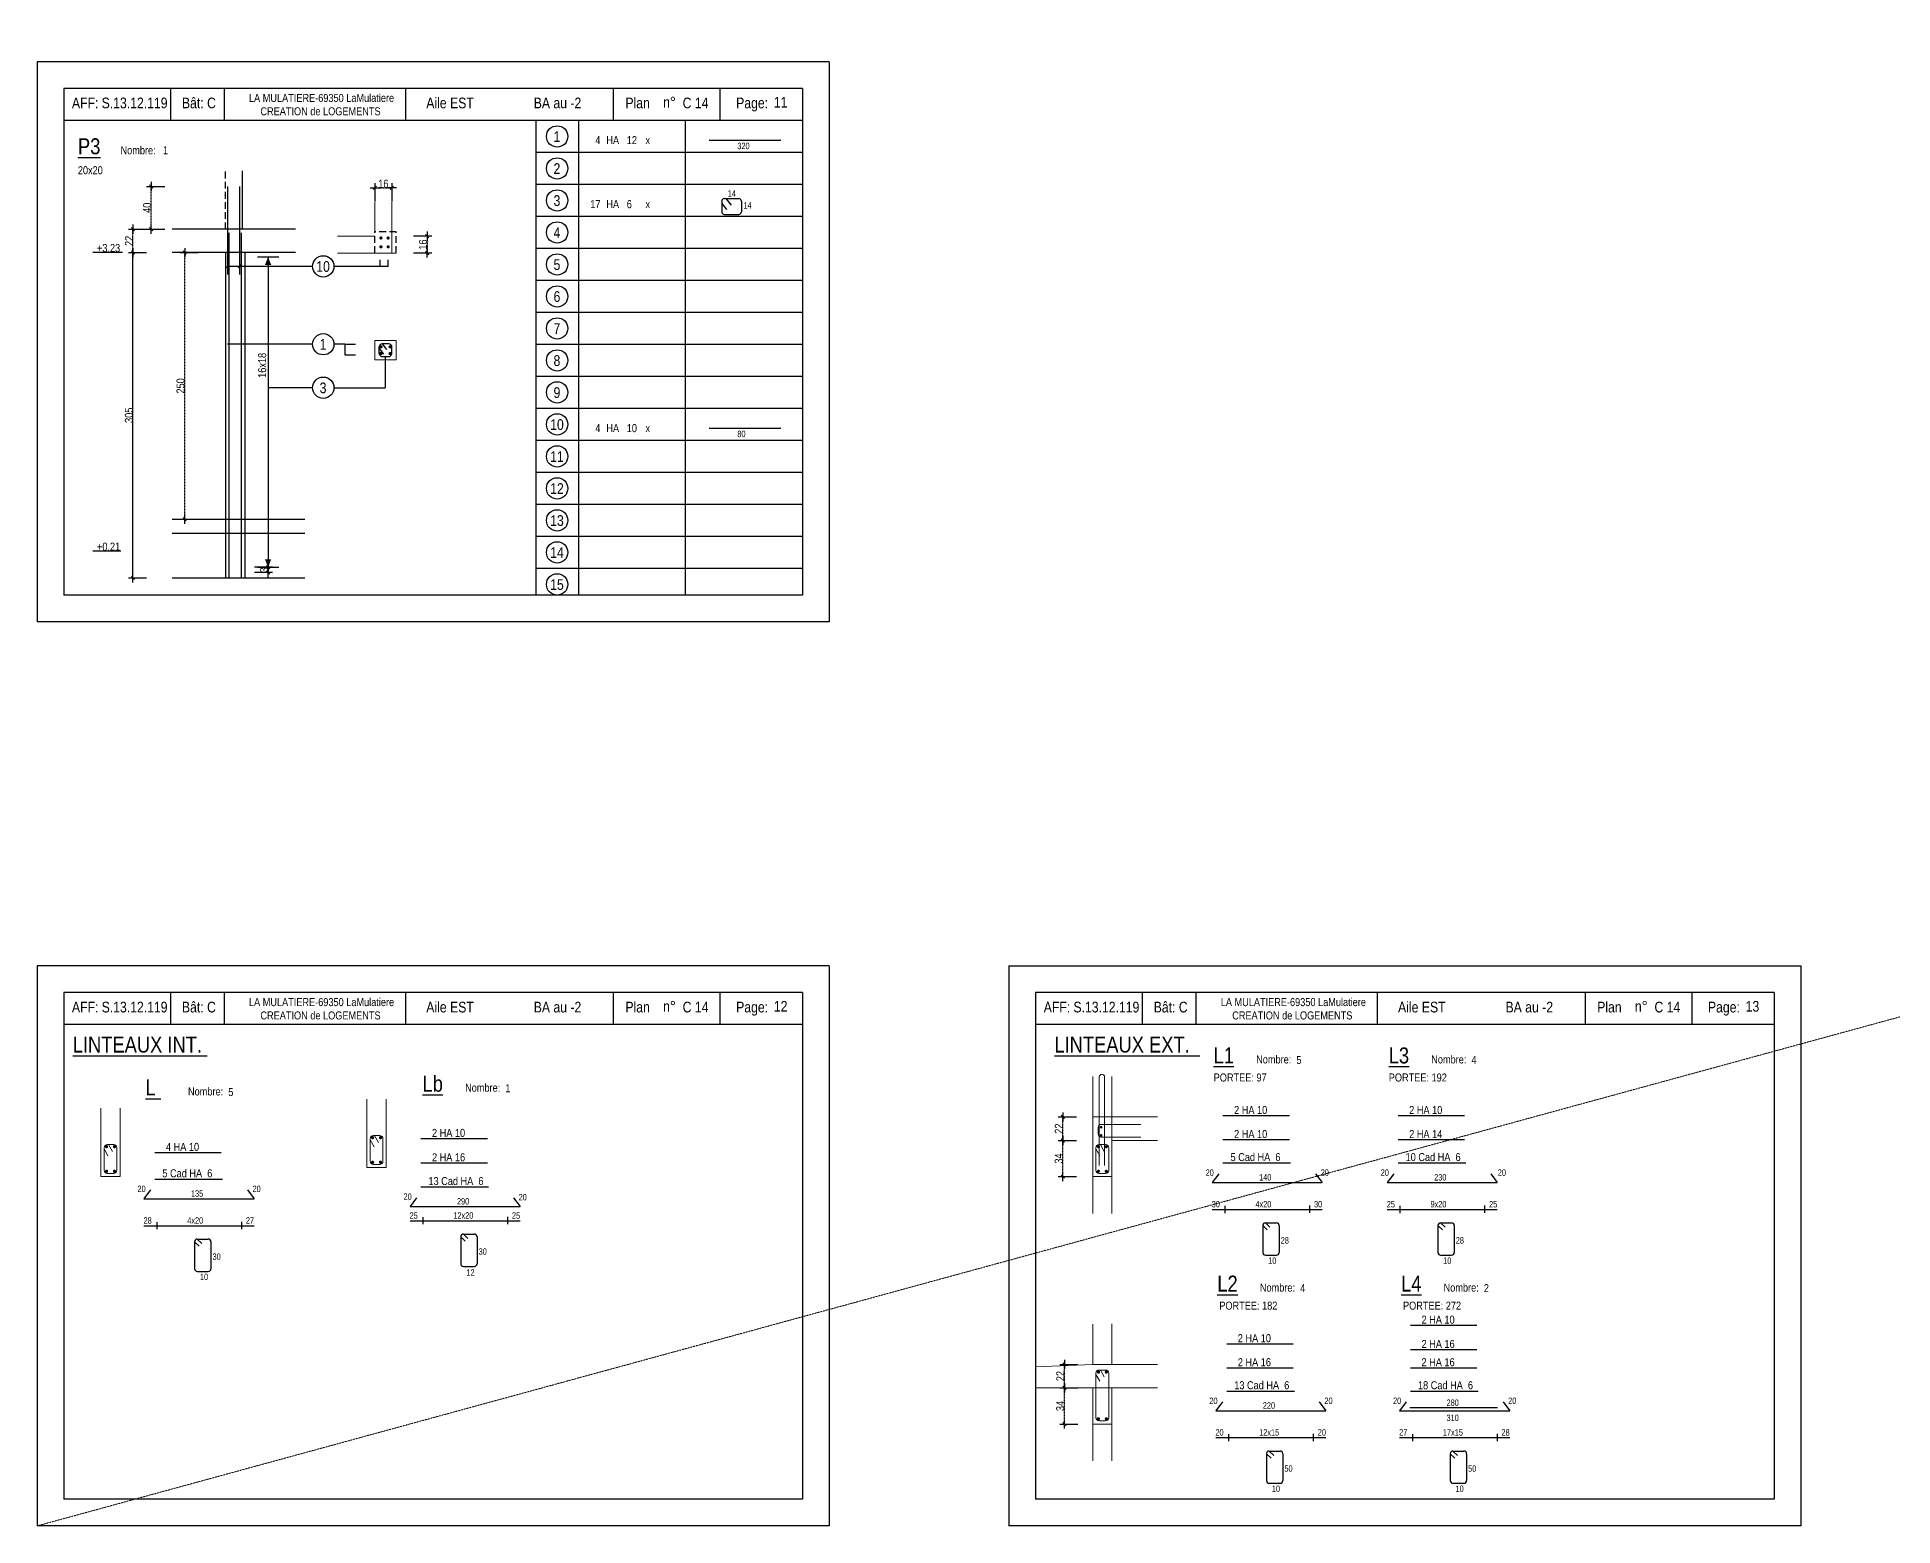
# Model space of a CAD drawing. Header units: metres. Extents: x -9927 to 45032, y -190416 to 12166.
# Drawn here: x 413 to 3892, y -114534 to -111743 of the extents above; entities that cross this region are included whole.
import ezdxf
from ezdxf.enums import TextEntityAlignment as Align

# ---------------------------------------------------------------- set-up
doc = ezdxf.new("R2010")
doc.units = ezdxf.units.M
doc.header["$PDMODE"] = 65
for name, pattern in [('CACHE2', [0.1875, 0.125, -0.0625]), ('CACHEx2', [19.05, 12.7, -6.35]), ('CONTINU', [0]), ('INTERROMPU2', [9.525, 6.35, -3.175])]:
    doc.linetypes.add(name, pattern=pattern)
for name, color, linetype in [('01_cote_gen', 4, 'Continuous'), ('01_fenetres', 171, 'Continuous'), ('01_linteaux', 3, 'Continuous'), ('01_murs_sup', 6, 'INTERROMPU2'), ('01_sem', 42, 'Continuous'), ('01_texte', 230, 'Continuous'), ('AA_COTES', 2, 'Continuous')]:
    doc.layers.add(name, color=color, linetype=linetype)
doc.styles.add('ARIAL NA', font='ARIALN.TTF')
doc.styles.add('STYLE2', font='ARIALN.TTF')
doc.dimstyles.new('JB25', dxfattribs={"dimscale": 0.1, "dimtxt": 150, "dimasz": 17, "dimexe": 0.1, "dimexo": 0.1, "dimgap": 0.09, "dimtad": 1, "dimdec": 1, "dimlfac": 0.5, "dimdsep": 46, "dimtxsty": 'STYLE2', "dimblk1": 'BOND_G', "dimblk2": 'BOND_D', "dimsah": 1, "dimcen": 1.5, "dimdle": 0.01, "dimse1": 1, "dimse2": 1, "dimclrd": 4, "dimclre": 2, "dimclrt": 5, "dimadec": 0, "dimazin": 0, "dimtfac": 2.333333, "dimtdec": 1, "dimtix": 1, "dimtmove": 2, "dimatfit": 3, "dimldrblk": 'BOND_G', "dimfxl": 1, "dimtolj": 1, "dimtzin": 0, "dimarcsym": 0})

# ---------------------------------------------------------------- blocks, each defined once
blk = doc.blocks.new('BOND_G')
at = {"layer": 'AA_COTES', "color": 0}
for p, q in [((5, 0), (-5, 0)), ((1.8, 1.8), (-1.8, -1.8)), ((0, -5), (0, 15))]:
    blk.add_line(p, q, dxfattribs=at)
blk = doc.blocks.new('BOND_D')
at = {"layer": 'AA_COTES', "color": 0}
for p, q in [((5, 0), (-5, 0)), ((-1.8, -1.8), (1.8, 1.8)), ((0, 5), (0, -15))]:
    blk.add_line(p, q, dxfattribs=at)
blk = doc.blocks.new('*D940')
at = {"layer": '01_cote_gen', "color": 4, "linetype": 'Continuous', "lineweight": -2, "transparency": 16777216}
blk.add_line((593, -112755.1), (593, -112148.5), dxfattribs=at)
at = {"layer": 'DEFPOINTS', "color": 0, "linetype": 'Continuous', "lineweight": 0, "transparency": 16777216}
for p in [(593, -112146.8), (732.3, -112146.8), (858.5, -112756.8)]:
    blk.add_point(p, dxfattribs=at)
at = {"layer": '01_cote_gen', "color": 4, "linetype": 'Continuous', "lineweight": -2, "transparency": 16777216, "xscale": 1.7, "yscale": 1.7, "zscale": 1.7}
for name, p, rotation in [('BOND_D', (593, -112146.8), 90), ('BOND_G', (593, -112756.8), 270)]:
    blk.add_blockref(name, p, dxfattribs=dict(at, rotation=rotation))
at = {"layer": '01_cote_gen', "color": 5, "linetype": 'Continuous', "lineweight": 0, "transparency": 16777216, "insert": (585.4, -112451.8), "char_height": 15, "attachment_point": 5, "rotation": 90, "style": 'STYLE2'}
blk.add_mtext('\\A1;305', dxfattribs=at)
blk = doc.blocks.new('*D941')
at = {"layer": '01_cote_gen', "color": 4, "linetype": 'Continuous', "lineweight": -2, "transparency": 16777216}
blk.add_line((846.3, -112738.5), (846.3, -112745.1), dxfattribs=at)
at = {"layer": 'DEFPOINTS', "color": 0, "linetype": 'Continuous', "lineweight": 0, "transparency": 16777216}
for p in [(796.4, -112746.8), (839.5, -112736.8), (846.3, -112746.8)]:
    blk.add_point(p, dxfattribs=at)
at = {"layer": '01_cote_gen', "color": 4, "linetype": 'Continuous', "lineweight": -2, "transparency": 16777216, "xscale": 1.7, "yscale": 1.7, "zscale": 1.7}
for name, p, rotation in [('BOND_G', (846.3, -112736.8), 90), ('BOND_D', (846.3, -112746.8), 270)]:
    blk.add_blockref(name, p, dxfattribs=dict(at, rotation=rotation))
at = {"layer": '01_cote_gen', "color": 5, "linetype": 'Continuous', "lineweight": 0, "transparency": 16777216, "insert": (838.6, -112741.8), "char_height": 15, "attachment_point": 5, "rotation": 90, "style": 'STYLE2'}
blk.add_mtext('\\A1;3', dxfattribs=at)
blk = doc.blocks.new('*D942')
at = {"layer": '01_cote_gen', "color": 4, "linetype": 'CACHE2', "lineweight": -2, "transparency": 16777216}
blk.add_line((689.9, -112645.1), (689.9, -112148.5), dxfattribs=at)
at = {"layer": 'DEFPOINTS', "color": 0, "linetype": 'CACHE2', "lineweight": 0, "transparency": 16777216}
for p in [(689.9, -112146.8), (706.1, -112146.8), (706.1, -112646.8)]:
    blk.add_point(p, dxfattribs=at)
at = {"layer": '01_cote_gen', "color": 4, "linetype": 'CACHE2', "lineweight": -2, "transparency": 16777216, "xscale": 1.7, "yscale": 1.7, "zscale": 1.7}
for name, p, rotation in [('BOND_D', (689.9, -112146.8), 90), ('BOND_G', (689.9, -112646.8), 270)]:
    blk.add_blockref(name, p, dxfattribs=dict(at, rotation=rotation))
at = {"layer": '01_cote_gen', "color": 5, "linetype": 'CACHE2', "lineweight": 0, "transparency": 16777216, "insert": (682.2, -112396.8), "char_height": 15, "attachment_point": 5, "rotation": 90, "style": 'STYLE2'}
blk.add_mtext('\\A1;250', dxfattribs=at)
blk = doc.blocks.new('*D943')
at = {"layer": '01_cote_gen', "color": 4, "linetype": 'CACHE2', "lineweight": -2, "transparency": 16777216}
blk.add_line((593, -112145.1), (593, -112104.5), dxfattribs=at)
at = {"layer": 'DEFPOINTS', "color": 0, "linetype": 'CACHE2', "lineweight": 0, "transparency": 16777216}
for p in [(593, -112102.8), (746.7, -112102.8), (746.7, -112146.8)]:
    blk.add_point(p, dxfattribs=at)
at = {"layer": '01_cote_gen', "color": 4, "linetype": 'CACHE2', "lineweight": -2, "transparency": 16777216, "xscale": 1.7, "yscale": 1.7, "zscale": 1.7}
for name, p, rotation in [('BOND_D', (593, -112102.8), 90), ('BOND_G', (593, -112146.8), 270)]:
    blk.add_blockref(name, p, dxfattribs=dict(at, rotation=rotation))
at = {"layer": '01_cote_gen', "color": 5, "linetype": 'CACHE2', "lineweight": 0, "transparency": 16777216, "insert": (585.5, -112124.8), "char_height": 15, "attachment_point": 5, "rotation": 90, "style": 'STYLE2'}
blk.add_mtext('\\A1;22', dxfattribs=at)
blk = doc.blocks.new('*D944')
at = {"layer": '01_cote_gen', "color": 4, "linetype": 'CACHE2', "lineweight": -2, "transparency": 16777216}
blk.add_line((627.1, -112101.1), (627.1, -112024.4), dxfattribs=at)
at = {"layer": 'DEFPOINTS', "color": 0, "linetype": 'CACHE2', "lineweight": 0, "transparency": 16777216}
for p in [(627.1, -112022.7), (769.9, -112022.7), (738.3, -112102.8)]:
    blk.add_point(p, dxfattribs=at)
at = {"layer": '01_cote_gen', "color": 4, "linetype": 'CACHE2', "lineweight": -2, "transparency": 16777216, "xscale": 1.7, "yscale": 1.7, "zscale": 1.7}
for name, p, rotation in [('BOND_D', (627.1, -112022.7), 90), ('BOND_G', (627.1, -112102.8), 270)]:
    blk.add_blockref(name, p, dxfattribs=dict(at, rotation=rotation))
at = {"layer": '01_cote_gen', "color": 5, "linetype": 'CACHE2', "lineweight": 0, "transparency": 16777216, "insert": (619.4, -112062.7), "char_height": 15, "attachment_point": 5, "rotation": 90, "style": 'STYLE2'}
blk.add_mtext('\\A1;40', dxfattribs=at)
blk = doc.blocks.new('*D945')
at = {"layer": '01_cote_gen', "color": 4, "linetype": 'CACHE2', "lineweight": -2, "transparency": 16777216}
blk.add_line((1048.1, -112025.3), (1076.7, -112025.3), dxfattribs=at)
at = {"layer": 'DEFPOINTS', "color": 0, "linetype": 'CACHE2', "lineweight": 0, "transparency": 16777216}
for p in [(1078.4, -112025.3), (1046.4, -112052.3), (1078.4, -112052.3)]:
    blk.add_point(p, dxfattribs=at)
at = {"layer": '01_cote_gen', "color": 4, "linetype": 'CACHE2', "lineweight": -2, "transparency": 16777216, "xscale": 1.7, "yscale": 1.7, "zscale": 1.7, "rotation": 180}
blk.add_blockref('BOND_G', (1046.4, -112025.3), dxfattribs=at)
at = {"layer": '01_cote_gen', "color": 4, "linetype": 'CACHE2', "lineweight": -2, "transparency": 16777216, "xscale": 1.7, "yscale": 1.7, "zscale": 1.7}
blk.add_blockref('BOND_D', (1078.4, -112025.3), dxfattribs=at)
at = {"layer": '01_cote_gen', "color": 5, "linetype": 'CACHE2', "lineweight": 0, "transparency": 16777216, "insert": (1062.4, -112017.7), "char_height": 15, "attachment_point": 5, "style": 'STYLE2'}
blk.add_mtext('\\A1;16', dxfattribs=at)
blk = doc.blocks.new('*D946')
at = {"layer": '01_cote_gen', "color": 4, "linetype": 'CACHE2', "lineweight": -2, "transparency": 16777216}
blk.add_line((1144.5, -112117.4), (1144.5, -112146), dxfattribs=at)
at = {"layer": 'DEFPOINTS', "color": 0, "linetype": 'CACHE2', "lineweight": 0, "transparency": 16777216}
for p in [(1046.4, -112115.7), (1046.4, -112147.7), (1144.5, -112147.7)]:
    blk.add_point(p, dxfattribs=at)
at = {"layer": '01_cote_gen', "color": 4, "linetype": 'CACHE2', "lineweight": -2, "transparency": 16777216, "xscale": 1.7, "yscale": 1.7, "zscale": 1.7}
for name, p, rotation in [('BOND_G', (1144.5, -112115.7), 90), ('BOND_D', (1144.5, -112147.7), 270)]:
    blk.add_blockref(name, p, dxfattribs=dict(at, rotation=rotation))
at = {"layer": '01_cote_gen', "color": 5, "linetype": 'CACHE2', "lineweight": 0, "transparency": 16777216, "insert": (1136.8, -112131.7), "char_height": 15, "attachment_point": 5, "rotation": 90, "style": 'STYLE2'}
blk.add_mtext('\\A1;16', dxfattribs=at)
blk = doc.blocks.new('*D959')
at = {"layer": '01_cote_gen', "color": 4, "linetype": 'CACHE2', "lineweight": -2, "transparency": 16777216}
blk.add_line((2336.3, -113877.8), (2336.3, -113813.2), dxfattribs=at)
at = {"layer": 'DEFPOINTS', "color": 0, "linetype": 'CACHE2', "lineweight": 0, "transparency": 16777216}
for p in [(2336.3, -113811.5), (2428.4, -113811.5), (2428.4, -113879.5)]:
    blk.add_point(p, dxfattribs=at)
at = {"layer": '01_cote_gen', "color": 4, "linetype": 'CACHE2', "lineweight": -2, "transparency": 16777216, "xscale": 1.7, "yscale": 1.7, "zscale": 1.7}
for name, p, rotation in [('BOND_D', (2336.3, -113811.5), 90), ('BOND_G', (2336.3, -113879.5), 270)]:
    blk.add_blockref(name, p, dxfattribs=dict(at, rotation=rotation))
at = {"layer": '01_cote_gen', "color": 5, "linetype": 'CACHE2', "lineweight": 0, "transparency": 16777216, "insert": (2328.6, -113845.5), "char_height": 15, "attachment_point": 5, "rotation": 90, "style": 'STYLE2'}
blk.add_mtext('\\A1;34', dxfattribs=at)
blk = doc.blocks.new('*D960')
at = {"layer": '01_cote_gen', "color": 4, "linetype": 'CACHE2', "lineweight": -2, "transparency": 16777216}
blk.add_line((2336.3, -113809.8), (2336.3, -113769.2), dxfattribs=at)
at = {"layer": 'DEFPOINTS', "color": 0, "linetype": 'CACHE2', "lineweight": 0, "transparency": 16777216}
for p in [(2336.3, -113767.5), (2392.4, -113767.5), (2361.8, -113811.5)]:
    blk.add_point(p, dxfattribs=at)
at = {"layer": '01_cote_gen', "color": 4, "linetype": 'CACHE2', "lineweight": -2, "transparency": 16777216, "xscale": 1.7, "yscale": 1.7, "zscale": 1.7}
for name, p, rotation in [('BOND_D', (2336.3, -113767.5), 90), ('BOND_G', (2336.3, -113811.5), 270)]:
    blk.add_blockref(name, p, dxfattribs=dict(at, rotation=rotation))
at = {"layer": '01_cote_gen', "color": 5, "linetype": 'CACHE2', "lineweight": 0, "transparency": 16777216, "insert": (2328.7, -113789.5), "char_height": 15, "attachment_point": 5, "rotation": 90, "style": 'STYLE2'}
blk.add_mtext('\\A1;22', dxfattribs=at)
blk = doc.blocks.new('*D961')
at = {"layer": '01_cote_gen', "color": 4, "linetype": 'CACHE2', "lineweight": -2, "transparency": 16777216}
blk.add_line((2339.2, -114341.8), (2339.2, -114277.2), dxfattribs=at)
at = {"layer": 'DEFPOINTS', "color": 0, "linetype": 'CACHE2', "lineweight": 0, "transparency": 16777216}
for p in [(2339.2, -114275.5), (2392.4, -114275.5), (2392.4, -114343.5)]:
    blk.add_point(p, dxfattribs=at)
at = {"layer": '01_cote_gen', "color": 4, "linetype": 'CACHE2', "lineweight": -2, "transparency": 16777216, "xscale": 1.7, "yscale": 1.7, "zscale": 1.7}
for name, p, rotation in [('BOND_D', (2339.2, -114275.5), 90), ('BOND_G', (2339.2, -114343.5), 270)]:
    blk.add_blockref(name, p, dxfattribs=dict(at, rotation=rotation))
at = {"layer": '01_cote_gen', "color": 5, "linetype": 'CACHE2', "lineweight": 0, "transparency": 16777216, "insert": (2331.5, -114309.5), "char_height": 15, "attachment_point": 5, "rotation": 90, "style": 'STYLE2'}
blk.add_mtext('\\A1;34', dxfattribs=at)
blk = doc.blocks.new('*D962')
at = {"layer": '01_cote_gen', "color": 4, "linetype": 'CACHE2', "lineweight": -2, "transparency": 16777216}
blk.add_line((2339.2, -114273.8), (2339.2, -114233.2), dxfattribs=at)
at = {"layer": 'DEFPOINTS', "color": 0, "linetype": 'CACHE2', "lineweight": 0, "transparency": 16777216}
for p in [(2339.2, -114231.5), (2392.4, -114231.5), (2364.7, -114275.5)]:
    blk.add_point(p, dxfattribs=at)
at = {"layer": '01_cote_gen', "color": 4, "linetype": 'CACHE2', "lineweight": -2, "transparency": 16777216, "xscale": 1.7, "yscale": 1.7, "zscale": 1.7}
for name, p, rotation in [('BOND_D', (2339.2, -114231.5), 90), ('BOND_G', (2339.2, -114275.5), 270)]:
    blk.add_blockref(name, p, dxfattribs=dict(at, rotation=rotation))
at = {"layer": '01_cote_gen', "color": 5, "linetype": 'CACHE2', "lineweight": 0, "transparency": 16777216, "insert": (2331.6, -114253.5), "char_height": 15, "attachment_point": 5, "rotation": 90, "style": 'STYLE2'}
blk.add_mtext('\\A1;22', dxfattribs=at)

msp = doc.modelspace()

# ---------------------------------------------------------------- linework, layer by layer
at = {"layer": '01_cote_gen', "linetype": 'CACHE2', "lineweight": 0}
msp.add_line((413.24, -114534.42), (17363.39, -109901.89), dxfattribs=at)
at = {"layer": '01_fenetres', "ltscale": 30}
for p, q in [((463.24, -111839), (463.24, -112789)), ((463.24, -111839), (463.24, -112789)), ((463.24, -111839), (463.24, -112789)), ((1848.24, -111839), (463.24, -111839)), ((663.24, -111839), (663.24, -111899)), ((763.74, -111839), (763.74, -111899)), ((1103.92, -111839), (1103.92, -111899)), ((1494.11, -111899), (1494.11, -111839)), ((1694.11, -111899), (1694.11, -111839)), ((1848.24, -111839), (1848.24, -112789)), ((1848.24, -111899), (463.24, -111899)), ((1848.24, -112789), (463.24, -112789)), ((463.24, -113534.42), (463.24, -114484.42)), ((463.24, -113534.42), (463.24, -114484.42)), ((463.24, -113534.42), (463.24, -114484.42)), ((1848.24, -113534.42), (463.24, -113534.42)), ((663.24, -113534.42), (663.24, -113594.42)), ((763.74, -113534.42), (763.74, -113594.42)), ((1103.92, -113534.42), (1103.92, -113594.42)), ((1494.11, -113594.42), (1494.11, -113534.42)), ((1694.11, -113594.42), (1694.11, -113534.42)), ((1848.24, -113534.42), (1848.24, -114484.42)), ((2285.18, -113534.42), (2285.18, -114484.42)), ((2285.18, -113534.42), (2285.18, -114484.42)), ((2285.18, -113534.42), (2285.18, -114484.42)), ((3670.18, -113534.42), (2285.18, -113534.42)), ((2485.18, -113534.42), (2485.18, -113594.42)), ((2585.68, -113534.42), (2585.68, -113594.42)), ((2925.85, -113534.42), (2925.85, -113594.42)), ((3316.05, -113594.42), (3316.05, -113534.42)), ((3516.05, -113594.42), (3516.05, -113534.42)), ((3670.18, -113534.42), (3670.18, -114484.42)), ((1848.24, -113594.42), (463.24, -113594.42)), ((3670.18, -113594.42), (2285.18, -113594.42)), ((1848.24, -114484.42), (463.24, -114484.42)), ((3670.18, -114484.42), (2285.18, -114484.42))]:
    msp.add_line(p, q, dxfattribs=at)
at = {"layer": '01_linteaux', "linetype": 'Continuous'}
for p, q in [((1673.02, -111936.23), (1807.33, -111936.23)), ((1696.69, -112050.53), (1696.69, -112070.14)), ((1696.69, -112054.67), (1705.88, -112066)), ((1701.69, -112045.53), (1728.59, -112045.53)), ((1704.38, -112045.53), (1714.36, -112057.84)), ((1733.59, -112050.53), (1733.59, -112070.14)), ((1701.69, -112075.14), (1728.59, -112075.14)), ((1673.02, -112476.23), (1807.33, -112476.23)), ((2616.17, -113941.11), (2822.63, -113941.11)), ((2640.18, -113934.4), (2640.18, -113947.82)), ((2798.92, -113933.75), (2798.92, -113947.69)), ((2944.38, -113941.11), (3150.84, -113941.11)), ((2968.39, -113934.4), (2968.39, -113947.82)), ((3127.13, -113933.75), (3127.13, -113947.69)), ((613.55, -113971.54), (820.01, -113971.54)), ((637.56, -113964.83), (637.56, -113978.24)), ((796.3, -113964.17), (796.3, -113978.12)), ((1112.37, -113962.19), (1318.83, -113962.19)), ((1136.37, -113955.48), (1136.37, -113968.9)), ((1295.11, -113954.83), (1295.11, -113968.77)), ((2711.24, -113971.16), (2711.24, -114021.69)), ((2711.24, -113971.16), (2719.65, -113979.48)), ((2716.24, -113966.16), (2736.86, -113966.16)), ((2716.24, -113966.16), (2724.65, -113974.48)), ((2741.86, -113971.16), (2741.86, -114021.69)), ((3039.45, -113971.16), (3039.45, -114021.69)), ((3039.45, -113971.16), (3047.85, -113979.48)), ((3044.45, -113966.16), (3065.07, -113966.16)), ((3044.45, -113966.16), (3052.85, -113974.48)), ((3070.07, -113971.16), (3070.07, -114021.69)), ((708.62, -114001.58), (708.62, -114052.11)), ((708.62, -114001.58), (717.02, -114009.91)), ((713.62, -113996.58), (734.24, -113996.58)), ((713.62, -113996.58), (722.02, -114004.91)), ((739.24, -114001.58), (739.24, -114052.11)), ((1207.44, -113992.24), (1207.44, -114042.77)), ((1207.44, -113992.24), (1215.84, -114000.56)), ((1212.44, -113987.24), (1233.06, -113987.24)), ((1212.44, -113987.24), (1220.84, -113995.56)), ((1238.06, -113992.24), (1238.06, -114042.77)), ((1212.44, -114047.77), (1233.06, -114047.77)), ((1238.06, -114040.73), (1238.06, -114042.77)), ((2716.24, -114026.69), (2736.86, -114026.69)), ((2741.86, -114019.65), (2741.86, -114021.69)), ((3044.45, -114026.69), (3065.07, -114026.69)), ((3070.07, -114019.65), (3070.07, -114021.69)), ((713.62, -114057.11), (734.24, -114057.11)), ((739.24, -114050.08), (739.24, -114052.11)), ((2647.14, -114362.25), (2647.14, -114375.66)), ((2805.88, -114361.6), (2805.88, -114375.54)), ((2991.58, -114362.25), (2991.58, -114375.66)), ((3150.32, -114361.6), (3150.32, -114375.54)), ((2623.13, -114368.96), (2829.59, -114368.96)), ((2723.2, -114394.01), (2743.82, -114394.01)), ((2723.2, -114394.01), (2731.6, -114402.33)), ((2967.57, -114368.96), (3174.03, -114368.96)), ((3067.64, -114394.01), (3088.27, -114394.01)), ((3067.64, -114394.01), (3076.05, -114402.33)), ((2718.2, -114399.01), (2718.2, -114449.53)), ((2718.2, -114399.01), (2726.6, -114407.33)), ((2748.82, -114399.01), (2748.82, -114449.53)), ((3062.64, -114399.01), (3062.64, -114449.53)), ((3062.64, -114399.01), (3071.05, -114407.33)), ((3093.27, -114399.01), (3093.27, -114449.53)), ((2723.2, -114454.53), (2743.82, -114454.53)), ((2748.82, -114447.5), (2748.82, -114449.53)), ((3067.64, -114454.53), (3088.27, -114454.53)), ((3093.27, -114447.5), (3093.27, -114449.53))]:
    msp.add_line(p, q, dxfattribs=at)
at = {"layer": '01_linteaux', "linetype": 'CACHEx2'}
for p, q in [((766.39, -112102.78), (766.39, -111993.24)), ((1086.43, -112107.66), (1046.43, -112107.66)), ((1046.43, -112147.66), (1046.43, -112107.66)), ((1086.43, -112107.66), (1046.43, -112107.66)), ((1086.43, -112147.66), (1086.43, -112107.66))]:
    msp.add_line(p, q, dxfattribs=at)
at = {"layer": '01_linteaux'}
for p, q in [((798.39, -112102.78), (798.39, -111993.24)), ((769.9, -112022.69), (769.9, -112188)), ((792.81, -112022.69), (792.81, -112188)), ((772.83, -112109.45), (772.83, -112756.78)), ((795.77, -112109.45), (795.77, -112756.78)), ((766.39, -112146.78), (766.39, -112756.78)), ((802.39, -112146.78), (802.39, -112756.78)), ((666.14, -112646.78), (915.12, -112646.78)), ((666.14, -112672.78), (915.12, -112672.78)), ((666.14, -112756.78), (915.12, -112756.78))]:
    msp.add_line(p, q, dxfattribs=at)
at = {"layer": '01_linteaux', "linetype": 'ByBlock', "lineweight": 18}
for p, q in [((2392.4, -113691.96), (2392.4, -113948.59)), ((2428.4, -113691.44), (2428.4, -113948.59)), ((1031.63, -113734.44), (1031.63, -113862.51)), ((1067.63, -113733.93), (1067.63, -113862.51)), ((532.81, -113751.35), (532.81, -113879.42)), ((568.81, -113750.83), (568.81, -113879.42)), ((2392.4, -113767.47), (2513.47, -113767.47)), ((1043.63, -113802.51), (1055.63, -113802.51)), ((1046.02, -113802.51), (1053.25, -113815.49)), ((538.81, -113825.42), (538.81, -113867.42)), ((538.81, -113827.58), (546.05, -113840.57)), ((544.81, -113819.42), (556.81, -113819.42)), ((547.21, -113819.42), (554.44, -113832.4)), ((562.81, -113825.42), (562.81, -113867.42)), ((1037.63, -113808.51), (1037.63, -113850.51)), ((1037.63, -113810.67), (1044.86, -113823.66)), ((1061.63, -113808.51), (1061.63, -113850.51)), ((2398.4, -113825.47), (2398.4, -113867.47)), ((2398.4, -113827.64), (2405.63, -113840.62)), ((2404.4, -113819.47), (2416.4, -113819.47)), ((2406.79, -113819.47), (2414.02, -113832.46)), ((2422.4, -113825.47), (2422.4, -113867.47)), ((2428.4, -113811.47), (2513.47, -113811.47)), ((544.81, -113873.42), (556.81, -113873.42)), ((1031.63, -113862.51), (1053.63, -113862.51)), ((1043.63, -113856.51), (1055.63, -113856.51)), ((1053.63, -113862.51), (1067.63, -113862.51)), ((1053.63, -113862.51), (1053.63, -113862.51)), ((2404.4, -113873.47), (2416.4, -113873.47)), ((532.81, -113879.42), (554.81, -113879.42)), ((554.81, -113879.42), (568.81, -113879.42)), ((554.81, -113879.42), (554.81, -113879.42)), ((2392.4, -113879.47), (2414.4, -113879.47)), ((2414.4, -113879.47), (2428.4, -113879.47)), ((2414.4, -113879.47), (2414.4, -113879.47)), ((2392.4, -114155.98), (2392.4, -114231.49)), ((2428.4, -114155.46), (2428.4, -114231.49)), ((2392.4, -114231.49), (2285.18, -114235.92)), ((2392.4, -114231.49), (2513.47, -114231.49)), ((2398.4, -114248.16), (2398.4, -114331.49)), ((2398.4, -114250.33), (2405.63, -114263.31)), ((2404.4, -114242.16), (2416.4, -114242.16)), ((2406.79, -114242.16), (2414.02, -114255.15)), ((2422.4, -114248.16), (2422.4, -114331.49)), ((2285.18, -114275.49), (2513.47, -114275.49)), ((2392.4, -114275.49), (2392.4, -114412.61)), ((2428.4, -114275.49), (2428.4, -114412.61)), ((2392.4, -114343.49), (2414.4, -114343.49)), ((2404.4, -114337.49), (2416.4, -114337.49)), ((2414.4, -114343.49), (2428.4, -114343.49)), ((2414.4, -114343.49), (2414.4, -114343.49))]:
    msp.add_line(p, q, dxfattribs=at)
at = {"layer": '01_linteaux', "linetype": 'Continuous'}
for centre, start, end in [((1701.69, -112050.53), 90, 180), ((1728.59, -112050.53), 0, 90), ((1701.69, -112070.14), 180, 270), ((1728.59, -112070.14), 270, 0), ((2716.24, -113971.16), 90, 180), ((2736.86, -113971.16), 0, 90), ((3044.45, -113971.16), 90, 180), ((3065.07, -113971.16), 0, 90), ((713.62, -114001.58), 90, 180), ((734.24, -114001.58), 0, 90), ((1212.44, -113992.24), 90, 180), ((1233.06, -113992.24), 0, 90), ((1212.44, -114042.77), 180, 270), ((1233.06, -114042.77), 270, 0), ((2716.24, -114021.69), 180, 270), ((2736.86, -114021.69), 270, 0), ((3044.45, -114021.69), 180, 270), ((3065.07, -114021.69), 270, 0), ((713.62, -114052.11), 180, 270), ((734.24, -114052.11), 270, 0), ((2723.2, -114399.01), 90, 180), ((2743.82, -114399.01), 0, 90), ((3067.64, -114399.01), 90, 180), ((3088.27, -114399.01), 0, 90), ((2723.2, -114449.53), 180, 270), ((2743.82, -114449.53), 270, 0), ((3067.64, -114449.53), 180, 270), ((3088.27, -114449.53), 270, 0)]:
    msp.add_arc(centre, 5, start, end, dxfattribs=at)
at = {"layer": '01_linteaux', "linetype": 'ByBlock', "lineweight": 18}
for centre, start, end in [((1043.63, -113808.51), 90, 180), ((1055.63, -113808.51), 0, 90), ((544.81, -113825.42), 90, 180), ((556.81, -113825.42), 0, 90), ((2404.4, -113825.47), 90, 180), ((2416.4, -113825.47), 0, 90), ((544.81, -113867.42), 180, 270), ((556.81, -113867.42), 270, 0), ((1043.63, -113850.51), 180, 270), ((1055.63, -113850.51), 270, 0), ((2404.4, -113867.47), 180, 270), ((2416.4, -113867.47), 270, 0), ((2404.4, -114248.16), 90, 180), ((2416.4, -114248.16), 0, 90), ((2404.4, -114331.49), 180, 270), ((2416.4, -114331.49), 270, 0)]:
    msp.add_arc(centre, 6, start, end, dxfattribs=at)
at = {"layer": '01_murs_sup', "linetype": 'CONTINU', "ltscale": 2}
for p, q in [((897.39, -112102.78), (666.14, -112102.78)), ((897.39, -112146.78), (666.14, -112146.78))]:
    msp.add_line(p, q, dxfattribs=at)
at = {"layer": '01_sem', "color": 2, "lineweight": 0, "ltscale": 7}
for p, q in [((1046.43, -112107.66), (1046.43, -112052.28)), ((1078.43, -112147.66), (1078.43, -112052.28)), ((1046.43, -112115.66), (976.63, -112115.66)), ((1046.43, -112147.66), (976.63, -112147.66)), ((1046.43, -112147.66), (1086.43, -112147.66)), ((1046.43, -112147.66), (1086.43, -112147.66)), ((1046.43, -112347.78), (1046.43, -112311.78)), ((1086.43, -112311.78), (1046.43, -112311.78)), ((1046.43, -112347.78), (1046.43, -112311.78)), ((1086.43, -112311.78), (1046.43, -112311.78)), ((1086.43, -112347.78), (1086.43, -112311.78)), ((1046.43, -112347.78), (1086.43, -112347.78)), ((1046.43, -112347.78), (1086.43, -112347.78)), ((2404.57, -113692.47), (2404.57, -113858.52)), ((2414.57, -113692.47), (2414.57, -113858.52)), ((2402.58, -113787.47), (2402.58, -113799.47)), ((2408.58, -113781.47), (2482.58, -113781.47)), ((2408.58, -113805.47), (2482.58, -113805.47))]:
    msp.add_line(p, q, dxfattribs=at)
at = {"layer": '01_sem', "color": 2, "lineweight": 0, "ltscale": 7, "const_width": 2.5, "flags": 128}
for points in [[(2406.78, -113802.13, 1), (2409.28, -113802.13, 1)], [(2406.85, -113786.8, 1), (2409.35, -113786.8, 1)]]:
    msp.add_lwpolyline(points, format="xyb", close=True, dxfattribs=at)
at = {"layer": '01_sem', "color": 2, "lineweight": 0, "ltscale": 7}
for centre, radius, start, end in [((2409.57, -113692.47), 5, 0, 180), ((2408.58, -113787.47), 6, 90, 180), ((2408.58, -113799.47), 6, 180, 270)]:
    msp.add_arc(centre, radius, start, end, dxfattribs=at)
at = {"layer": '01_texte', "ltscale": 30}
for p, q in [((1898.24, -111789), (413.24, -111789)), ((413.24, -111789), (413.24, -112839)), ((1898.24, -111789), (1898.24, -112839)), ((1898.24, -111789), (1898.24, -112839)), ((1348.24, -111899), (1348.24, -112789)), ((1428.24, -111899), (1428.24, -112789)), ((1628.24, -111899), (1628.24, -112789)), ((1848.24, -111959), (1348.24, -111959)), ((1848.24, -112019), (1348.24, -112019)), ((1848.24, -112079), (1348.24, -112079)), ((826.12, -112154.92), (866.44, -112154.92)), ((846.28, -112154.92), (846.28, -112743.65)), ((846.28, -112154.92), (846.28, -112399.82)), ((1848.24, -112139), (1348.24, -112139)), ((1848.24, -112199), (1348.24, -112199)), ((1848.24, -112259), (1348.24, -112259)), ((1054.43, -112335.78), (1054.43, -112323.78)), ((1054.43, -112326.33), (1062.42, -112337.06)), ((1072.43, -112317.78), (1060.43, -112317.78)), ((1060.43, -112317.78), (1068.42, -112328.5)), ((1060.43, -112341.78), (1072.43, -112341.78)), ((1078.43, -112335.78), (1078.43, -112323.78)), ((1848.24, -112319), (1348.24, -112319)), ((1848.24, -112379), (1348.24, -112379)), ((1848.24, -112439), (1348.24, -112439)), ((1848.24, -112499), (1348.24, -112499)), ((1848.24, -112559), (1348.24, -112559)), ((1848.24, -112619), (1348.24, -112619)), ((1848.24, -112679), (1348.24, -112679)), ((826.12, -112736.78), (866.44, -112736.78)), ((1848.24, -112739), (1348.24, -112739)), ((1898.24, -112839), (413.24, -112839)), ((413.24, -113484.42), (413.24, -114534.42)), ((1898.24, -113484.42), (413.24, -113484.42)), ((1898.24, -113484.42), (1898.24, -114534.42)), ((2235.18, -113484.42), (2235.18, -114534.42)), ((2235.18, -113484.42), (3720.18, -113484.42)), ((3720.18, -113484.42), (3720.18, -114534.42)), ((2636.54, -113765.05), (2761.17, -113765.05)), ((2964.75, -113765.05), (3089.37, -113765.05)), ((633.92, -113834.23), (758.54, -113834.23)), ((1132.73, -113807.97), (1257.36, -113807.97)), ((2636.54, -113810.13), (2761.17, -113810.13)), ((2964.75, -113810.13), (3089.37, -113810.13)), ((1132.73, -113853.73), (1257.36, -113853.73)), ((2628.59, -113874.03), (2616.17, -113890.58)), ((2636.54, -113853.78), (2763.38, -113853.78)), ((2810.22, -113874.03), (2822.63, -113890.58)), ((2956.79, -113874.03), (2944.38, -113890.58)), ((2964.75, -113853.78), (3091.59, -113853.78)), ((3138.42, -113874.03), (3150.84, -113890.58)), ((625.97, -113904.45), (613.55, -113921)), ((633.92, -113884.21), (760.76, -113884.21)), ((807.59, -113904.45), (820.01, -113921)), ((1132.73, -113898.73), (1259.58, -113898.73)), ((2616.17, -113890.58), (2822.63, -113890.58)), ((2944.38, -113890.58), (3150.84, -113890.58)), ((613.55, -113921), (820.01, -113921)), ((1124.78, -113918.98), (1112.37, -113935.53)), ((1112.37, -113935.53), (1318.83, -113935.53)), ((1306.41, -113918.98), (1318.83, -113935.53)), ((2987.94, -114158.18), (3112.57, -114158.18)), ((2643.5, -114192.9), (2768.12, -114192.9)), ((2987.94, -114203.72), (3112.57, -114203.72)), ((2643.5, -114237.98), (2768.12, -114237.98)), ((2987.94, -114237.98), (3112.57, -114237.98)), ((2643.5, -114281.63), (2770.34, -114281.63)), ((2987.94, -114281.63), (3114.79, -114281.63)), ((2635.54, -114301.88), (2623.13, -114318.43)), ((2623.13, -114318.43), (2829.59, -114318.43)), ((2817.17, -114301.88), (2829.59, -114318.43)), ((2979.99, -114301.88), (2967.57, -114318.43)), ((2967.57, -114318.43), (3174.03, -114318.43)), ((2986.77, -114312.45), (3151.09, -114312.45)), ((3161.62, -114301.88), (3174.03, -114318.43)), ((1898.24, -114534.42), (413.24, -114534.42)), ((3720.18, -114534.42), (2235.18, -114534.42))]:
    msp.add_line(p, q, dxfattribs=at)
at = {"layer": '01_texte'}
for p, q in [((573.22, -112146.78), (517.62, -112146.78)), ((772.37, -112169.69), (767.43, -112175.46)), ((795.28, -112169.69), (790.34, -112175.46)), ((1056.45, -112172.57), (1056.45, -112160.06)), ((1071.68, -112172.57), (1071.68, -112160.06)), ((929.74, -112172.57), (769.9, -112172.57)), ((1071.68, -112172.57), (969.74, -112172.57)), ((929.74, -112318.56), (769.99, -112318.56)), ((990.21, -112318.56), (969.74, -112318.56)), ((990.21, -112318.56), (990.21, -112338.33)), ((990.21, -112318.56), (1010.22, -112318.56)), ((990.21, -112338.33), (1010.22, -112338.33)), ((1065.64, -112343.19), (1065.64, -112400.22)), ((929.74, -112400.22), (847.88, -112400.22)), ((969.74, -112400.22), (1065.64, -112400.22)), ((570.47, -112706.78), (517.62, -112706.78))]:
    msp.add_line(p, q, dxfattribs=at)
at = {"layer": '01_texte', "ltscale": 30, "const_width": 3, "flags": 128}
for points in [[(1059.36, -112119.36, -1), (1056.36, -112119.36, -1)], [(1059.36, -112135.96, 1), (1056.36, -112135.96, 1)], [(1069.79, -112119.36, 1), (1072.79, -112119.36, 1)], [(1069.79, -112135.96, -1), (1072.79, -112135.96, -1)], [(1059.36, -112323.48, -1), (1056.36, -112323.48, -1)], [(1059.36, -112336.08, 1), (1056.36, -112336.08, 1)], [(1073.49, -112323.48, 1), (1076.49, -112323.48, 1)], [(1073.49, -112336.08, -1), (1076.49, -112336.08, -1)], [(1043.71, -113806.43, 1), (1040.71, -113806.43, 1)], [(1055.56, -113806.43, -1), (1058.56, -113806.43, -1)], [(544.89, -113823.34, 1), (541.89, -113823.34, 1)], [(556.74, -113823.34, -1), (559.74, -113823.34, -1)], [(2404.47, -113823.4, 1), (2401.47, -113823.4, 1)], [(2416.32, -113823.4, -1), (2419.32, -113823.4, -1)], [(544.89, -113869.49, -1), (541.89, -113869.49, -1)], [(556.74, -113869.49, 1), (559.74, -113869.49, 1)], [(1043.71, -113852.58, -1), (1040.71, -113852.58, -1)], [(1055.56, -113852.58, 1), (1058.56, -113852.58, 1)], [(2404.47, -113869.55, -1), (2401.47, -113869.55, -1)], [(2416.32, -113869.55, 1), (2419.32, -113869.55, 1)], [(2404.47, -114246.09, 1), (2401.47, -114246.09, 1)], [(2416.32, -114246.09, -1), (2419.32, -114246.09, -1)], [(2404.47, -114333.57, -1), (2401.47, -114333.57, -1)], [(2416.32, -114333.57, 1), (2419.32, -114333.57, 1)]]:
    msp.add_lwpolyline(points, format="xyb", close=True, dxfattribs=at)
at = {"layer": '01_texte'}
for centre in [(1388.24, -111929), (1388.24, -111989), (1388.24, -112049), (1388.24, -112109), (949.74, -112172.57), (1388.24, -112169), (1388.24, -112229), (1388.24, -112289), (949.74, -112318.56), (1388.24, -112349), (949.74, -112400.22), (1388.24, -112409), (1388.24, -112469), (1388.24, -112529), (1388.24, -112589), (1388.24, -112649), (1388.24, -112709), (1388.24, -112769)]:
    msp.add_circle(centre, 20, dxfattribs=at)
at = {"layer": '01_texte', "ltscale": 30}
for centre, start, end in [((1060.43, -112323.78), 90.00091, 180), ((1060.43, -112335.78), 180, 270), ((1072.43, -112323.78), 0, 90.00091), ((1072.43, -112335.78), 270, 0)]:
    msp.add_arc(centre, 6, start, end, dxfattribs=at)
for points in [[(846.28, -112154.92), (840.38, -112169.99), (846.28, -112169.99)], [(846.28, -112154.92), (852.18, -112169.99), (846.28, -112169.99)], [(846.28, -112736.9), (840.38, -112721.83), (846.28, -112721.83)], [(846.28, -112736.9), (852.18, -112721.83), (846.28, -112721.83)]]:
    msp.add_solid(points, dxfattribs=at)

# ---------------------------------------------------------------- texts
at = {"layer": '01_texte'}
for s, height, style, p in [('AFF:', 20, 'STYLE2', (478.54, -111876.15)), ('S.13.12.119', 20, 'STYLE2', (534.2, -111876.15)), ('Bât: C', 20, 'STYLE2', (684.7, -111876.15)), ('LA MULATIERE-69350 LaMulatiere', 15, 'STYLE2', (810.44, -111864.28)), ('Aile EST', 20, 'STYLE2', (1142.83, -111876.15)), ('BA au -2', 20, 'STYLE2', (1344.3, -111876.15)), ('Plan', 20, 'STYLE2', (1516.16, -111876.15)), ('n%%D', 20, 'STYLE2', (1586.84, -111874.71)), (' C 14', 20, 'STYLE2', (1617.18, -111876.15)), ('Page:', 20, 'STYLE2', (1723.83, -111876.15)), ('11', 20, 'STYLE2', (1794.51, -111874.71)), ('CREATION de LOGEMENTS', 15, 'STYLE2', (831.92, -111889.28)), ('%%UP3', 30, 'STYLE2', (489.82, -111962.39)), ('Nombre:', 15, 'STYLE2', (569.63, -111962.39)), ('1', 15, 'STYLE2', (649.26, -111962.39)), ('HA', 15, 'STYLE2', (1480.53, -111943.4)), ('12', 15, 'STYLE2', (1518.7, -111943.4)), ('320', 12, 'STYLE2', (1726.08, -111952.74)), ('20x20', 15, 'STYLE2', (489.63, -111999.82)), ('14', 12, 'STYLE2', (1708, -112041.98)), ('HA', 15, 'STYLE2', (1480.53, -112063.4)), ('6', 15, 'STYLE2', (1518.7, -112063.4)), ('14', 12, 'STYLE2', (1737.58, -112064.19)), ('+3.23', 15, 'ARIAL NA', (525.5, -112145.67)), ('HA', 15, 'STYLE2', (1480.53, -112483.4)), ('10', 15, 'STYLE2', (1518.7, -112483.4)), ('80', 12, 'STYLE2', (1726.08, -112492.74)), ('+0.21', 15, 'ARIAL NA', (525.5, -112705.67)), ('AFF:', 20, 'STYLE2', (478.54, -113571.58)), ('S.13.12.119', 20, 'STYLE2', (534.2, -113571.58)), ('Bât: C', 20, 'STYLE2', (684.7, -113571.58)), ('LA MULATIERE-69350 LaMulatiere', 15, 'STYLE2', (810.44, -113559.71)), ('Aile EST', 20, 'STYLE2', (1142.83, -113571.58)), ('BA au -2', 20, 'STYLE2', (1344.3, -113571.58)), ('Plan', 20, 'STYLE2', (1516.16, -113571.58)), ('n%%D', 20, 'STYLE2', (1586.84, -113570.13)), (' C 14', 20, 'STYLE2', (1617.18, -113571.58)), ('Page:', 20, 'STYLE2', (1723.83, -113571.58)), ('12', 20, 'STYLE2', (1794.51, -113570.13)), ('AFF:', 20, 'STYLE2', (2300.47, -113571.58)), ('S.13.12.119', 20, 'STYLE2', (2356.14, -113571.58)), ('Bât: C', 20, 'STYLE2', (2506.64, -113571.58)), ('LA MULATIERE-69350 LaMulatiere', 15, 'STYLE2', (2632.38, -113559.71)), ('Aile EST', 20, 'STYLE2', (2964.77, -113571.58)), ('BA au -2', 20, 'STYLE2', (3166.24, -113571.58)), ('Plan', 20, 'STYLE2', (3338.09, -113571.58)), ('n%%D', 20, 'STYLE2', (3408.78, -113570.13)), (' C 14', 20, 'STYLE2', (3439.12, -113571.58)), ('Page:', 20, 'STYLE2', (3545.76, -113571.58)), ('13', 20, 'STYLE2', (3616.44, -113570.13)), ('CREATION de LOGEMENTS', 15, 'STYLE2', (831.92, -113584.71)), ('CREATION de LOGEMENTS', 15, 'STYLE2', (2653.86, -113584.71)), ('%%UL1', 30, 'STYLE2', (2618.96, -113667.22)), ('Nombre:', 15, 'STYLE2', (2698.77, -113667.22)), ('5', 15, 'STYLE2', (2774.19, -113668.23)), ('%%UL3', 30, 'STYLE2', (2947.17, -113667.22)), ('Nombre:', 15, 'STYLE2', (3026.98, -113667.22)), ('4', 15, 'STYLE2', (3102.39, -113668.23)), ('%%UL ', 30, 'STYLE2', (616.34, -113727.31)), ('%%ULb', 30, 'STYLE2', (1135.79, -113720.26)), ('PORTEE: 97', 15, 'STYLE2', (2619.13, -113701.08)), ('PORTEE: 192', 15, 'STYLE2', (2947.36, -113701.08)), ('Nombre:', 15, 'STYLE2', (696.15, -113727.31)), ('5', 15, 'STYLE2', (771.57, -113728.32)), ('Nombre:', 15, 'STYLE2', (1215.61, -113720.26)), ('1', 15, 'STYLE2', (1291.02, -113721.26)), ('2 HA 10', 15, 'STYLE2', (2657.41, -113762.09)), ('2 HA 10', 15, 'STYLE2', (2985.62, -113762.09)), ('2 HA 10', 15, 'STYLE2', (1153.6, -113805.02)), ('2 HA 10', 15, 'STYLE2', (2657.41, -113807.17)), ('2 HA 14', 15, 'STYLE2', (2985.62, -113807.17)), ('4 HA 10', 15, 'STYLE2', (654.79, -113831.27)), ('2 HA 16', 15, 'STYLE2', (1153.6, -113850.77)), ('5 Cad HA  6', 15, 'STYLE2', (2650.74, -113850.33)), ('10 Cad HA  6', 15, 'STYLE2', (2978.94, -113850.33)), ('5 Cad HA  6', 15, 'STYLE2', (648.11, -113880.76)), ('20', 12, 'STYLE2', (2604.03, -113877.97)), ('140', 12, 'STYLE2', (2704.29, -113886.78)), ('20', 12, 'STYLE2', (2819.77, -113877.97)), ('20', 12, 'STYLE2', (2932.24, -113877.97)), ('230', 12, 'STYLE2', (3032.5, -113886.78)), ('20', 12, 'STYLE2', (3151.83, -113877.97)), ('20', 12, 'STYLE2', (601.41, -113908.4)), ('135', 12, 'STYLE2', (701.67, -113917.21)), ('20', 12, 'STYLE2', (817.15, -113908.4)), ('13 Cad HA  6', 15, 'STYLE2', (1146.93, -113895.29)), ('20', 12, 'STYLE2', (1100.23, -113922.93)), ('290', 12, 'STYLE2', (1200.48, -113931.74)), ('20', 12, 'STYLE2', (1315.97, -113923.99)), ('30', 12, 'STYLE2', (2615.4, -113937.21)), ('4x20', 12, 'STYLE2', (2697.44, -113937.21)), ('30', 12, 'STYLE2', (2807.29, -113937.21)), ('25', 12, 'STYLE2', (2943.61, -113937.21)), ('9x20', 12, 'STYLE2', (3025.65, -113937.21)), ('25', 12, 'STYLE2', (3135.5, -113937.21)), ('28', 12, 'STYLE2', (612.78, -113967.63)), ('4x20', 12, 'STYLE2', (694.82, -113967.63)), ('27', 12, 'STYLE2', (804.67, -113967.63)), ('25', 12, 'STYLE2', (1111.6, -113958.29)), ('12x20', 12, 'STYLE2', (1193.64, -113958.29)), ('25', 12, 'STYLE2', (1303.48, -113958.29)), ('30', 12, 'STYLE2', (1241.01, -114026.06)), ('28', 12, 'STYLE2', (2744.81, -114004.98)), ('28', 12, 'STYLE2', (3073.02, -114004.98)), ('30', 12, 'STYLE2', (742.19, -114035.4)), ('10', 12, 'STYLE2', (2721.23, -114042.94)), ('10', 12, 'STYLE2', (3049.43, -114042.94)), ('10', 12, 'STYLE2', (718.6, -114073.37)), ('12', 12, 'STYLE2', (1218.16, -114065.31)), ('%%UL2', 30, 'STYLE2', (2625.91, -114095.07)), ('Nombre:', 15, 'STYLE2', (2705.73, -114095.07)), ('4', 15, 'STYLE2', (2781.14, -114096.08)), ('%%UL4', 30, 'STYLE2', (2970.36, -114095.07)), ('Nombre:', 15, 'STYLE2', (3050.17, -114095.07)), ('2', 15, 'STYLE2', (3125.59, -114096.08)), ('PORTEE: 182', 15, 'STYLE2', (2629.63, -114128.93)), ('PORTEE: 272', 15, 'STYLE2', (2974.07, -114128.93)), ('2 HA 10', 15, 'STYLE2', (3008.81, -114155.23)), ('2 HA 10', 15, 'STYLE2', (2664.37, -114189.94)), ('2 HA 16', 15, 'STYLE2', (3008.81, -114200.76)), ('2 HA 16', 15, 'STYLE2', (2664.37, -114235.02)), ('2 HA 16', 15, 'STYLE2', (3008.81, -114235.02)), ('13 Cad HA  6', 15, 'STYLE2', (2657.69, -114278.18)), ('18 Cad HA  6', 15, 'STYLE2', (3002.14, -114278.18)), ('20', 12, 'STYLE2', (2610.99, -114305.82)), ('220', 12, 'STYLE2', (2711.25, -114314.63)), ('20', 12, 'STYLE2', (2826.73, -114305.82)), ('20', 12, 'STYLE2', (2955.44, -114305.82)), ('310', 12, 'STYLE2', (3055.69, -114337.77)), ('280', 12, 'STYLE2', (3055.69, -114309.41)), ('20', 12, 'STYLE2', (3171.17, -114305.82)), ('20', 12, 'STYLE2', (2622.36, -114365.05)), ('12x15', 12, 'STYLE2', (2704.4, -114365.05)), ('20', 12, 'STYLE2', (2814.25, -114365.05)), ('27', 12, 'STYLE2', (2966.8, -114365.05)), ('17x15', 12, 'STYLE2', (3048.84, -114365.05)), ('28', 12, 'STYLE2', (3158.69, -114365.05)), ('50', 12, 'STYLE2', (2751.77, -114432.82)), ('50', 12, 'STYLE2', (3096.21, -114432.82)), ('10', 12, 'STYLE2', (2728.18, -114470.79)), ('10', 12, 'STYLE2', (3072.63, -114470.79))]:
    msp.add_text(s, height=height, dxfattribs=dict(at, style=style)).set_placement(p)
at = {"layer": '01_texte', "style": 'STYLE2'}
for s, p in [('1', (1387.84, -111929.23)), ('2', (1387.84, -111989.23)), ('3', (1387.84, -112049.23)), ('4', (1387.84, -112109.23)), ('10', (949.33, -112172.8)), ('5', (1387.84, -112169.23)), ('6', (1387.84, -112229.23)), ('1', (949.33, -112318.78)), ('7', (1387.84, -112289.23)), ('8', (1387.84, -112349.23)), ('3', (949.33, -112400.44)), ('9', (1387.84, -112409.23)), ('10', (1387.84, -112469.23)), ('11', (1387.84, -112529.23)), ('12', (1387.84, -112589.23)), ('13', (1387.84, -112649.23)), ('14', (1387.84, -112709.23)), ('15', (1387.84, -112769.23))]:
    msp.add_text(s, height=20, dxfattribs=at).set_placement(p, align=Align.MIDDLE_CENTER)
for s, p in [('4', (1469.33, -111943.4)), ('17', (1469.33, -112063.4)), ('4', (1469.33, -112483.4))]:
    msp.add_text(s, height=15, dxfattribs=at).set_placement(p, align=Align.RIGHT)
for p in [(1558.12, -111943.4), (1558.12, -112063.4), (1558.12, -112483.4)]:
    msp.add_text('x', height=15, dxfattribs=at).set_placement(p, align=Align.CENTER)
msp.add_text('16x18', height=15, rotation=90, dxfattribs=at).set_placement((842.67, -112381.6))
for s, p in [('%%ULINTEAUX INT. ', (605.97, -113632.04)), ('%%ULINTEAUX EXT.  ', (2456.89, -113632.04))]:
    msp.add_text(s, height=30, dxfattribs=at).set_placement(p, align=Align.MIDDLE)

# ---------------------------------------------------------------- dimensions: what is measured, and where the dimension line sits
at = {"layer": '01_cote_gen', "linetype": 'CACHE2', "lineweight": 0}
for base, p1, p2, picture, middle in [((627.06, -112022.69), (738.32, -112102.78), (769.9, -112022.69), '*D944', (619.39, -112062.73)), ((593.03, -112102.78), (746.69, -112146.78), (746.69, -112102.78), '*D943', (585.49, -112124.78)), ((1144.49, -112147.66), (1046.43, -112115.66), (1046.43, -112147.66), '*D946', (1136.83, -112131.66)), ((689.91, -112146.78), (706.11, -112646.78), (706.11, -112146.78), '*D942', (682.24, -112396.78)), ((2336.26, -113767.47), (2361.76, -113811.47), (2392.4, -113767.47), '*D960', (2328.72, -113789.47)), ((2336.26, -113811.47), (2428.4, -113879.47), (2428.4, -113811.47), '*D959', (2328.6, -113845.47)), ((2339.19, -114231.49), (2364.69, -114275.49), (2392.4, -114231.49), '*D962', (2331.65, -114253.49)), ((2339.19, -114275.49), (2392.4, -114343.49), (2392.4, -114275.49), '*D961', (2331.52, -114309.49))]:
    dim = msp.add_linear_dim(base=base, p1=p1, p2=p2, angle=90, dimstyle='JB25', dxfattribs=at)
    dim.commit()
    dim.dimension.update_dxf_attribs({"geometry": picture, "text_midpoint": middle})
dim = msp.add_linear_dim(base=(1078.43, -112025.33), p1=(1046.43, -112052.28), p2=(1078.43, -112052.28), dimstyle='JB25', dxfattribs=at)
dim.commit()
dim.dimension.update_dxf_attribs({"geometry": '*D945', "text_midpoint": (1062.43, -112017.66)})
at = {"layer": '01_cote_gen', "linetype": 'Continuous', "lineweight": 0}
dim = msp.add_linear_dim(base=(593.03, -112146.78), p1=(858.54, -112756.78), p2=(732.25, -112146.78), angle=90, dimstyle='JB25', dxfattribs=at)
dim.commit()
dim.dimension.update_dxf_attribs({"geometry": '*D940', "text_midpoint": (585.37, -112451.78)})
dim = msp.add_linear_dim(base=(846.28, -112746.78), p1=(839.46, -112736.78), p2=(796.39, -112746.78), angle=90, text='3', dimstyle='JB25', dxfattribs=at)
dim.commit()
dim.dimension.update_dxf_attribs({"geometry": '*D941', "text_midpoint": (838.61, -112741.78)})

doc.saveas('drawing.dxf')
